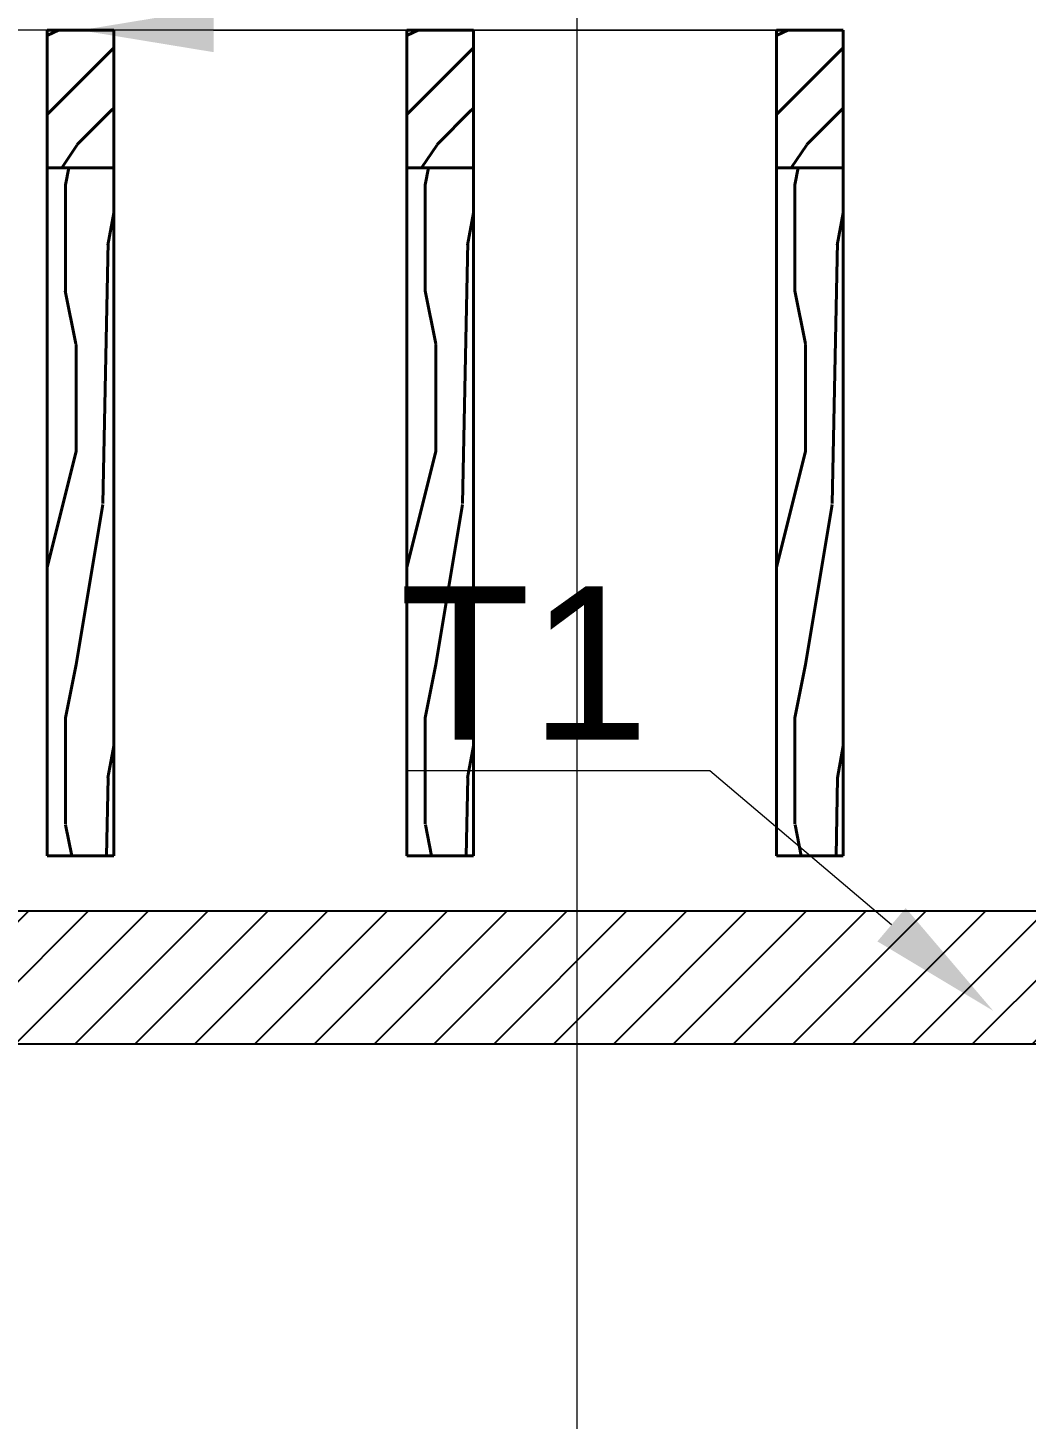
# Model space of a CAD drawing. Header units: metres. Extents: x 14 to 161, y 5 to 309.
# Drawn here: x 112.796 to 114.295, y 98.242 to 100.33 of the extents above; entities that cross this region are included whole.
import ezdxf
from ezdxf import colors
from ezdxf.entities.mleader import LeaderData, LeaderLine
from ezdxf.math import Vec2, Vec3

# ---------------------------------------------------------------- set-up
doc = ezdxf.new("R2010")
doc.units = ezdxf.units.M
doc.header["$PDMODE"] = 35
doc.linetypes.add('ACAD_ISO04W100', pattern=[30, 24, -3, 0, -3])
doc.linetypes.add('CENTRO2', pattern=[0.9, 0.6, -0.1, 0.1, -0.1])
doc.layers.add('E-Cotas', color=2, linetype='Continuous')
doc.layers.add('E-Trabe', color=4, linetype='Continuous')
doc.layers.add('E-Ejes', color=1, linetype='CENTRO2', lineweight=9)
doc.layers.add('E-Viga de Madera1', color=3, linetype='ACAD_ISO04W100', lineweight=40)
doc.styles.add('General', font='arial.ttf', dxfattribs={"height": 2.3})
doc.dimstyles.new('Generales', dxfattribs={"dimscale": 0, "dimtxt": 2.3, "dimasz": 2, "dimexe": 1.25, "dimexo": 0.625, "dimtad": 0, "dimtih": 1, "dimtoh": 1, "dimzin": 1, "dimdsep": 46, "dimtxsty": 'General', "dimcen": 2, "dimclrd": 2, "dimclre": 2, "dimclrt": 3, "dimadec": 0, "dimazin": 0, "dimtfac": 1, "dimtmove": 0, "dimatfit": 3, "dimfxl": 1, "dimlwd": 13, "dimlwe": 13, "dimarcsym": 0})

# ---------------------------------------------------------------- blocks, each defined once
blk = doc.blocks.new('*D961')
at = {"layer": 'Defpoints', "color": 0, "ltscale": 0.5, "transparency": 16777216}
for p in [(116.2702, 101.9657), (111.6701, 100.3268), (116.2702, 100.3268)]:
    blk.add_point(p, dxfattribs=at)
at = {"layer": 'E-Cotas', "color": 2, "linetype": 'Continuous', "lineweight": 13, "ltscale": 0.5, "transparency": 16777216}
for p, q in [((111.6701, 100.3893), (111.6701, 102.0907)), ((116.2702, 100.3893), (116.2702, 102.0907)), ((111.8701, 101.9657), (113.6047, 101.9657)), ((116.0702, 101.9657), (114.3356, 101.9657))]:
    blk.add_line(p, q, dxfattribs=at)
at = {"layer": 'E-Cotas', "color": 2, "ltscale": 0.5, "transparency": 16777216}
for points in [[(111.8701, 101.999), (111.8701, 101.9324), (111.6701, 101.9657)], [(116.0702, 101.999), (116.0702, 101.9324), (116.2702, 101.9657)]]:
    blk.add_solid(points, dxfattribs=at)
at = {"layer": 'E-Cotas', "color": 3, "ltscale": 0.5, "transparency": 16777216, "insert": (113.9702, 101.9657), "char_height": 0.23, "attachment_point": 5, "style": 'General'}
blk.add_mtext('4.60', dxfattribs=at)

msp = doc.modelspace()

# ---------------------------------------------------------------- hatches: boundary and pattern name
at = {"layer": 'E-Trabe', "ltscale": 0.5}
h = msp.add_hatch(dxfattribs=at)
h.set_pattern_fill('ANSI31', color=4, scale=0.02)
h.set_pattern_definition([(45, (31.14285, 64.676135), (-0.04490128, 0.04490128), [])])
h.paths.add_polyline_path([(115.57023, 99.00493), (112.57023, 99.00493), (112.57023, 98.80493), (115.57023, 98.80493)])
at = {"layer": 'E-Viga de Madera1', "ltscale": 100}
h = msp.add_hatch(dxfattribs=at)
h.set_pattern_fill('WOOD_01', color=256, scale=0.8, angle=45, pattern_type=2)
h.set_pattern_definition([(45, (84.0752, 93.6478), (-0.565685, 0.565685), [0.16, -0.64]), (53.9726, (84.386347, 93.347992), (2.828428485, 3.95979665), [0.153883, -15.234423]), (50.7105, (84.34675, 93.37628), (4.5254917, 5.65684615), [0.160798, -7.8791]), (29.5779, (84.177043, 93.545982), (7.919588515, 4.52549029), [0.240666, -23.825902]), (38.6599, (84.00168, 93.74397), (0.56568445, 0.56568676), [0.144886, -7.09942]), (30.0686, (84.34109, 93.4385), (2.8284262, 1.69705719), [0.124194, -12.295146]), (33.6901, (83.815, 93.56861), (0.5656854, 0.5656858), [0.326338, -3.752878]), (50.7105, (84.43726, 93.29708), (4.5254917, 5.65684615), [0.0804, -7.9595]), (45, (84.194, 93.529), (-0.565685, 0.565685), [0.08, -0.72]), (45, (84.013, 93.48376), (-0.565685, 0.565685), [0.24, -0.56]), (56.3099, (84.04128, 93.68175), (1.6970576, 2.82842555), [0.081584, -3.997631]), (47.7263, (84.194014, 93.415874), (10.748025494, 11.87939184), [0.16819, -16.650846]), (37.4054, (84.23927, 93.42719), (5.09116517, 3.95980147), [0.121062, -11.985134]), (45, (84.42594, 93.18394), (-0.565685, 0.565685), [0.16, -0.64]), (43.8309, (84.39766, 93.09909), (0.565685094, 0.565685963), [0.392082, -38.81608]), (45, (83.9734, 93.52335), (-0.565685, 0.565685), [0.08, -0.72]), (45, (83.9847, 93.6252), (-0.565685, 0.565685), [0.08, -0.72]), (45, (83.6792, 93.4215), (-0.565685, 0.565685), [0.12, -0.68]), (35.5377, (83.80369, 93.60255), (0.56568525, 0.5656857), [0.24331, -4.6229]), (45, (83.6227, 93.4215), (-0.565685, 0.565685), [0.16, -0.64]), (45, (84.0696, 92.8502), (-0.565685, 0.565685), [0.088, -0.712]), (45, (84.3298, 93.167), (-0.565685, 0.565685), [0.08, -0.72]), (45, (84.0243, 92.89544), (-0.565685, 0.565685), [0.168, -0.632]), (50.4403, (84.278867, 93.217884), (5.091171606, 6.222536555), [0.16876, -16.707258]), (45, (84.2393, 93.2688), (-0.565685, 0.565685), [0.152, -0.648]), (45, (83.9338, 92.98595), (-0.565685, 0.565685), [0.088, -0.712]), (43.8309, (83.911171, 93.144345), (0.565685094, 0.565685963), [0.392082, -38.81608]), (45, (83.9112, 93.2462), (-0.565685, 0.565685), [0.08, -0.72]), (45, (83.8376, 93.2066), (-0.565685, 0.565685), [0.08, -0.72]), (45, (84.0639, 93.43284), (-0.565685, 0.565685), [0.16, -0.64]), (45, (83.93946, 93.331), (-0.565685, 0.565685), [0.08, -0.72]), (45, (83.7584, 93.2858), (-0.565685, 0.565685), [0.16, -0.64]), (64.6538, (84.14876, 93.200914), (3.95980119, 8.48527845), [0.118929, -11.773925]), (56.3099, (83.8942, 93.26314), (1.6970576, 2.82842555), [0.081584, -3.997631]), (56.3099, (84.14876, 93.46113), (1.6970576, 2.82842555), [0.081584, -3.997631]), (50.7105, (83.76409, 93.506384), (4.5254917, 5.65684615), [0.0804, -7.9595]), (34.6952, (83.54913, 93.37062), (3.95979496, 2.82843011), [0.089442, -8.854828]), (33.6901, (84.13179, 92.91241), (0.5656854, 0.5656858), [0.081584, -3.997631]), (135, (84.1997, 92.9577), (-0.565685, -0.565685), [0, -0.8]), (31.6076, (83.764093, 93.15566), (11.879376816, 7.353927886), [0.172696, -17.096923]), (56.3099, (84.02996, 93.57992), (1.6970576, 2.82842555), [0.081584, -3.997631]), (55.3048, (84.38635, 93.22354), (2.26274382, 3.3941102), [0.089442, -8.854828]), (33.6901, (83.96774, 93.30274), (0.5656854, 0.5656858), [0.081584, -3.997631]), (33.6901, (83.99602, 93.38759), (0.5656854, 0.5656858), [0.081584, -3.997631]), (26.5651, (83.82066, 93.0991), (0.5656846, 0.565686), [0.101193, -2.428629]), (30.9638, (83.69055, 93.35365), (0.5656845, 0.5656859), [0.329849, -2.968635]), (28.3008, (83.76409, 93.506384), (5.09116525, 2.82843065), [0.250567, -8.101676]), (45, (83.7358, 93.5347), (-0.565685, 0.565685), [0.096, -0.704]), (30.9638, (84.1431, 93.01424), (0.5656845, 0.5656859), [0.329849, -2.968635]), (30.9638, (84.04694, 92.99727), (0.5656845, 0.5656859), [0.329849, -2.968635]), (30.9638, (83.99602, 93.04818), (0.5656845, 0.5656859), [0.329849, -2.968635]), (34.6952, (83.6849, 93.234855), (3.95979496, 2.82843011), [0.089442, -8.854828]), (30.9638, (83.87157, 93.3989), (0.5656845, 0.5656859), [0.164924, -3.13356]), (34.6952, (83.865916, 93.053836), (3.95979496, 2.82843011), [0.089442, -8.854828]), (42.6141, (84.19967, 93.308394), (0.5656847, 0.565686088), [0.192166, -19.024492]), (34.6952, (84.03562, 93.34799), (3.95979496, 2.82843011), [0.089442, -8.854828]), (57.5288, (84.10916, 93.3989), (1.69705694, 2.828427), [0.073756, -7.30188]), (34.5626, (83.8942, 93.025551), (7.353902054, 5.091176936), [0.309115, -30.602364]), (36.8699, (84.14876, 93.20091), (0.56568526, 0.565685), [0.113137, -5.543717]), (49.7636, (83.939455, 93.10475), (5.65685906, 6.78822023), [0.192666, -9.44061]), (45, (84.0639, 93.2518), (-0.565685, 0.565685), [0.248, -0.552]), (29.7449, (83.61136, 93.308394), (2.82842601, 1.69705706), [0.091214, -9.030189]), (35.5377, (84.19967, 92.95767), (0.56568525, 0.5656857), [0.24331, -4.6229]), (25.0169, (83.96208, 92.95767), (2.26274125, 1.13137116), [0.093638, -9.270122]), (45, (84.0865, 93.7496), (-0.565685, 0.565685), [0.04, -0.76]), (45, (84.3354, 93.5007), (-0.565685, 0.565685), [0.08, -0.72]), (56.3099, (84.53908, 93.29708), (1.6970576, 2.82842555), [0.081584, -3.997631]), (45, (84.4882, 93.3593), (-0.565685, 0.565685), [0.144, -0.656]), (28.3008, (84.1827, 93.65346), (5.09116525, 2.82843065), [0.083522, -8.26872]), (33.0207, (84.30715, 93.540325), (13.011385511, 8.484660197), [0.147206, -26.840515]), (135, (84.5391, 93.2971), (-0.565685, -0.565685), [0, -0.8]), (45, (84.5843, 93.365), (-0.565685, 0.565685), [0.072, -0.728]), (45, (84.47686, 93.47244), (-0.565685, 0.565685), [0.072, -0.728]), (45, (84.4486, 93.5007), (-0.565685, 0.565685), [0.072, -0.728]), (21.0376, (84.25624, 93.69306), (5.65684671, 2.26274927), [0.078791, -7.80029]), (33.5163, (84.188357, 93.760942), (3.394200488, 2.262653743), [0.0734704, -52.17242]), (26.5651, (84.392, 93.5573), (0.5656846, 0.565686), [0.075894, -2.453926]), (32.4712, (84.11482, 93.83448), (3.3941125, 2.2627421), [0.073756, -7.30188])])
h.paths.add_polyline_path([(112.82523, 100.32677), (112.92523, 100.32677), (112.92523, 100.12026), (112.82523, 100.12026)])
h = msp.add_hatch(dxfattribs=at)
h.set_pattern_fill('WOOD_01', color=256, scale=0.8, angle=45, pattern_type=2)
h.set_pattern_definition([(45, (84.6152, 93.6478), (-0.565685, 0.565685), [0.16, -0.64]), (53.9726, (84.926347, 93.347992), (2.828428485, 3.95979665), [0.153883, -15.234423]), (50.7105, (84.88675, 93.37628), (4.5254917, 5.65684615), [0.160798, -7.8791]), (29.5779, (84.717043, 93.545982), (7.919588515, 4.52549029), [0.240666, -23.825902]), (38.6599, (84.54168, 93.74397), (0.56568445, 0.56568676), [0.144886, -7.09942]), (30.0686, (84.88109, 93.4385), (2.8284262, 1.69705719), [0.124194, -12.295146]), (33.6901, (84.355, 93.56861), (0.5656854, 0.5656858), [0.326338, -3.752878]), (50.7105, (84.97726, 93.29708), (4.5254917, 5.65684615), [0.0804, -7.9595]), (45, (84.734, 93.529), (-0.565685, 0.565685), [0.08, -0.72]), (45, (84.553, 93.48376), (-0.565685, 0.565685), [0.24, -0.56]), (56.3099, (84.58128, 93.68175), (1.6970576, 2.82842555), [0.081584, -3.997631]), (47.7263, (84.734014, 93.415874), (10.748025494, 11.87939184), [0.16819, -16.650846]), (37.4054, (84.77927, 93.42719), (5.09116517, 3.95980147), [0.121062, -11.985134]), (45, (84.96594, 93.18394), (-0.565685, 0.565685), [0.16, -0.64]), (43.8309, (84.93766, 93.09909), (0.565685094, 0.565685963), [0.392082, -38.81608]), (45, (84.5134, 93.52335), (-0.565685, 0.565685), [0.08, -0.72]), (45, (84.5247, 93.6252), (-0.565685, 0.565685), [0.08, -0.72]), (45, (84.2192, 93.4215), (-0.565685, 0.565685), [0.12, -0.68]), (35.5377, (84.34369, 93.60255), (0.56568525, 0.5656857), [0.24331, -4.6229]), (45, (84.1627, 93.4215), (-0.565685, 0.565685), [0.16, -0.64]), (45, (84.6096, 92.8502), (-0.565685, 0.565685), [0.088, -0.712]), (45, (84.8698, 93.167), (-0.565685, 0.565685), [0.08, -0.72]), (45, (84.5643, 92.89544), (-0.565685, 0.565685), [0.168, -0.632]), (50.4403, (84.818867, 93.217884), (5.091171606, 6.222536555), [0.16876, -16.707258]), (45, (84.7793, 93.2688), (-0.565685, 0.565685), [0.152, -0.648]), (45, (84.4738, 92.98595), (-0.565685, 0.565685), [0.088, -0.712]), (43.8309, (84.451171, 93.144345), (0.565685094, 0.565685963), [0.392082, -38.81608]), (45, (84.4512, 93.2462), (-0.565685, 0.565685), [0.08, -0.72]), (45, (84.3776, 93.2066), (-0.565685, 0.565685), [0.08, -0.72]), (45, (84.6039, 93.43284), (-0.565685, 0.565685), [0.16, -0.64]), (45, (84.47946, 93.331), (-0.565685, 0.565685), [0.08, -0.72]), (45, (84.2984, 93.2858), (-0.565685, 0.565685), [0.16, -0.64]), (64.6538, (84.68876, 93.200914), (3.95980119, 8.48527845), [0.118929, -11.773925]), (56.3099, (84.4342, 93.26314), (1.6970576, 2.82842555), [0.081584, -3.997631]), (56.3099, (84.68876, 93.46113), (1.6970576, 2.82842555), [0.081584, -3.997631]), (50.7105, (84.30409, 93.506384), (4.5254917, 5.65684615), [0.0804, -7.9595]), (34.6952, (84.08913, 93.37062), (3.95979496, 2.82843011), [0.089442, -8.854828]), (33.6901, (84.67179, 92.91241), (0.5656854, 0.5656858), [0.081584, -3.997631]), (135, (84.7397, 92.9577), (-0.565685, -0.565685), [0, -0.8]), (31.6076, (84.304093, 93.15566), (11.879376816, 7.353927886), [0.172696, -17.096923]), (56.3099, (84.56996, 93.57992), (1.6970576, 2.82842555), [0.081584, -3.997631]), (55.3048, (84.92635, 93.22354), (2.26274382, 3.3941102), [0.089442, -8.854828]), (33.6901, (84.50774, 93.30274), (0.5656854, 0.5656858), [0.081584, -3.997631]), (33.6901, (84.53602, 93.38759), (0.5656854, 0.5656858), [0.081584, -3.997631]), (26.5651, (84.36066, 93.0991), (0.5656846, 0.565686), [0.101193, -2.428629]), (30.9638, (84.23055, 93.35365), (0.5656845, 0.5656859), [0.329849, -2.968635]), (28.3008, (84.30409, 93.506384), (5.09116525, 2.82843065), [0.250567, -8.101676]), (45, (84.2758, 93.5347), (-0.565685, 0.565685), [0.096, -0.704]), (30.9638, (84.6831, 93.01424), (0.5656845, 0.5656859), [0.329849, -2.968635]), (30.9638, (84.58694, 92.99727), (0.5656845, 0.5656859), [0.329849, -2.968635]), (30.9638, (84.53602, 93.04818), (0.5656845, 0.5656859), [0.329849, -2.968635]), (34.6952, (84.2249, 93.234855), (3.95979496, 2.82843011), [0.089442, -8.854828]), (30.9638, (84.41157, 93.3989), (0.5656845, 0.5656859), [0.164924, -3.13356]), (34.6952, (84.405916, 93.053836), (3.95979496, 2.82843011), [0.089442, -8.854828]), (42.6141, (84.73967, 93.308394), (0.5656847, 0.565686088), [0.192166, -19.024492]), (34.6952, (84.57562, 93.34799), (3.95979496, 2.82843011), [0.089442, -8.854828]), (57.5288, (84.64916, 93.3989), (1.69705694, 2.828427), [0.073756, -7.30188]), (34.5626, (84.4342, 93.025551), (7.353902054, 5.091176936), [0.309115, -30.602364]), (36.8699, (84.68876, 93.20091), (0.56568526, 0.565685), [0.113137, -5.543717]), (49.7636, (84.479455, 93.10475), (5.65685906, 6.78822023), [0.192666, -9.44061]), (45, (84.6039, 93.2518), (-0.565685, 0.565685), [0.248, -0.552]), (29.7449, (84.15136, 93.308394), (2.82842601, 1.69705706), [0.091214, -9.030189]), (35.5377, (84.73967, 92.95767), (0.56568525, 0.5656857), [0.24331, -4.6229]), (25.0169, (84.50208, 92.95767), (2.26274125, 1.13137116), [0.093638, -9.270122]), (45, (84.6265, 93.7496), (-0.565685, 0.565685), [0.04, -0.76]), (45, (84.8754, 93.5007), (-0.565685, 0.565685), [0.08, -0.72]), (56.3099, (85.07908, 93.29708), (1.6970576, 2.82842555), [0.081584, -3.997631]), (45, (85.0282, 93.3593), (-0.565685, 0.565685), [0.144, -0.656]), (28.3008, (84.7227, 93.65346), (5.09116525, 2.82843065), [0.083522, -8.26872]), (33.0207, (84.84715, 93.540325), (13.011385511, 8.484660197), [0.147206, -26.840515]), (135, (85.0791, 93.2971), (-0.565685, -0.565685), [0, -0.8]), (45, (85.1243, 93.365), (-0.565685, 0.565685), [0.072, -0.728]), (45, (85.01686, 93.47244), (-0.565685, 0.565685), [0.072, -0.728]), (45, (84.9886, 93.5007), (-0.565685, 0.565685), [0.072, -0.728]), (21.0376, (84.79624, 93.69306), (5.65684671, 2.26274927), [0.078791, -7.80029]), (33.5163, (84.728357, 93.760942), (3.394200488, 2.262653743), [0.0734704, -52.17242]), (26.5651, (84.932, 93.5573), (0.5656846, 0.565686), [0.075894, -2.453926]), (32.4712, (84.65482, 93.83448), (3.3941125, 2.2627421), [0.073756, -7.30188])])
h.paths.add_polyline_path([(113.36523, 100.32677), (113.46523, 100.32677), (113.46523, 100.12026), (113.36523, 100.12026)])
h = msp.add_hatch(dxfattribs=at)
h.set_pattern_fill('WOOD_01', color=256, scale=0.8, angle=45, pattern_type=2)
h.set_pattern_definition([(45, (85.1702, 93.6478), (-0.565685, 0.565685), [0.16, -0.64]), (53.9726, (85.481347, 93.347992), (2.828428485, 3.95979665), [0.153883, -15.234423]), (50.7105, (85.44175, 93.37628), (4.5254917, 5.65684615), [0.160798, -7.8791]), (29.5779, (85.272043, 93.545982), (7.919588515, 4.52549029), [0.240666, -23.825902]), (38.6599, (85.09668, 93.74397), (0.56568445, 0.56568676), [0.144886, -7.09942]), (30.0686, (85.43609, 93.4385), (2.8284262, 1.69705719), [0.124194, -12.295146]), (33.6901, (84.91, 93.56861), (0.5656854, 0.5656858), [0.326338, -3.752878]), (50.7105, (85.53226, 93.29708), (4.5254917, 5.65684615), [0.0804, -7.9595]), (45, (85.289, 93.529), (-0.565685, 0.565685), [0.08, -0.72]), (45, (85.108, 93.48376), (-0.565685, 0.565685), [0.24, -0.56]), (56.3099, (85.13628, 93.68175), (1.6970576, 2.82842555), [0.081584, -3.997631]), (47.7263, (85.289014, 93.415874), (10.748025494, 11.87939184), [0.16819, -16.650846]), (37.4054, (85.33427, 93.42719), (5.09116517, 3.95980147), [0.121062, -11.985134]), (45, (85.52094, 93.18394), (-0.565685, 0.565685), [0.16, -0.64]), (43.8309, (85.49266, 93.09909), (0.565685094, 0.565685963), [0.392082, -38.81608]), (45, (85.0684, 93.52335), (-0.565685, 0.565685), [0.08, -0.72]), (45, (85.0797, 93.6252), (-0.565685, 0.565685), [0.08, -0.72]), (45, (84.7742, 93.4215), (-0.565685, 0.565685), [0.12, -0.68]), (35.5377, (84.89869, 93.60255), (0.56568525, 0.5656857), [0.24331, -4.6229]), (45, (84.7177, 93.4215), (-0.565685, 0.565685), [0.16, -0.64]), (45, (85.1646, 92.8502), (-0.565685, 0.565685), [0.088, -0.712]), (45, (85.4248, 93.167), (-0.565685, 0.565685), [0.08, -0.72]), (45, (85.1193, 92.89544), (-0.565685, 0.565685), [0.168, -0.632]), (50.4403, (85.373867, 93.217884), (5.091171606, 6.222536555), [0.16876, -16.707258]), (45, (85.3343, 93.2688), (-0.565685, 0.565685), [0.152, -0.648]), (45, (85.0288, 92.98595), (-0.565685, 0.565685), [0.088, -0.712]), (43.8309, (85.006171, 93.144345), (0.565685094, 0.565685963), [0.392082, -38.81608]), (45, (85.0062, 93.2462), (-0.565685, 0.565685), [0.08, -0.72]), (45, (84.9326, 93.2066), (-0.565685, 0.565685), [0.08, -0.72]), (45, (85.1589, 93.43284), (-0.565685, 0.565685), [0.16, -0.64]), (45, (85.03446, 93.331), (-0.565685, 0.565685), [0.08, -0.72]), (45, (84.8534, 93.2858), (-0.565685, 0.565685), [0.16, -0.64]), (64.6538, (85.24376, 93.200914), (3.95980119, 8.48527845), [0.118929, -11.773925]), (56.3099, (84.9892, 93.26314), (1.6970576, 2.82842555), [0.081584, -3.997631]), (56.3099, (85.24376, 93.46113), (1.6970576, 2.82842555), [0.081584, -3.997631]), (50.7105, (84.85909, 93.506384), (4.5254917, 5.65684615), [0.0804, -7.9595]), (34.6952, (84.64413, 93.37062), (3.95979496, 2.82843011), [0.089442, -8.854828]), (33.6901, (85.22679, 92.91241), (0.5656854, 0.5656858), [0.081584, -3.997631]), (135, (85.2947, 92.9577), (-0.565685, -0.565685), [0, -0.8]), (31.6076, (84.859093, 93.15566), (11.879376816, 7.353927886), [0.172696, -17.096923]), (56.3099, (85.12496, 93.57992), (1.6970576, 2.82842555), [0.081584, -3.997631]), (55.3048, (85.48135, 93.22354), (2.26274382, 3.3941102), [0.089442, -8.854828]), (33.6901, (85.06274, 93.30274), (0.5656854, 0.5656858), [0.081584, -3.997631]), (33.6901, (85.09102, 93.38759), (0.5656854, 0.5656858), [0.081584, -3.997631]), (26.5651, (84.91566, 93.0991), (0.5656846, 0.565686), [0.101193, -2.428629]), (30.9638, (84.78555, 93.35365), (0.5656845, 0.5656859), [0.329849, -2.968635]), (28.3008, (84.85909, 93.506384), (5.09116525, 2.82843065), [0.250567, -8.101676]), (45, (84.8308, 93.5347), (-0.565685, 0.565685), [0.096, -0.704]), (30.9638, (85.2381, 93.01424), (0.5656845, 0.5656859), [0.329849, -2.968635]), (30.9638, (85.14194, 92.99727), (0.5656845, 0.5656859), [0.329849, -2.968635]), (30.9638, (85.09102, 93.04818), (0.5656845, 0.5656859), [0.329849, -2.968635]), (34.6952, (84.7799, 93.234855), (3.95979496, 2.82843011), [0.089442, -8.854828]), (30.9638, (84.96657, 93.3989), (0.5656845, 0.5656859), [0.164924, -3.13356]), (34.6952, (84.960916, 93.053836), (3.95979496, 2.82843011), [0.089442, -8.854828]), (42.6141, (85.29467, 93.308394), (0.5656847, 0.565686088), [0.192166, -19.024492]), (34.6952, (85.13062, 93.34799), (3.95979496, 2.82843011), [0.089442, -8.854828]), (57.5288, (85.20416, 93.3989), (1.69705694, 2.828427), [0.073756, -7.30188]), (34.5626, (84.9892, 93.025551), (7.353902054, 5.091176936), [0.309115, -30.602364]), (36.8699, (85.24376, 93.20091), (0.56568526, 0.565685), [0.113137, -5.543717]), (49.7636, (85.034455, 93.10475), (5.65685906, 6.78822023), [0.192666, -9.44061]), (45, (85.1589, 93.2518), (-0.565685, 0.565685), [0.248, -0.552]), (29.7449, (84.70636, 93.308394), (2.82842601, 1.69705706), [0.091214, -9.030189]), (35.5377, (85.29467, 92.95767), (0.56568525, 0.5656857), [0.24331, -4.6229]), (25.0169, (85.05708, 92.95767), (2.26274125, 1.13137116), [0.093638, -9.270122]), (45, (85.1815, 93.7496), (-0.565685, 0.565685), [0.04, -0.76]), (45, (85.4304, 93.5007), (-0.565685, 0.565685), [0.08, -0.72]), (56.3099, (85.63408, 93.29708), (1.6970576, 2.82842555), [0.081584, -3.997631]), (45, (85.5832, 93.3593), (-0.565685, 0.565685), [0.144, -0.656]), (28.3008, (85.2777, 93.65346), (5.09116525, 2.82843065), [0.083522, -8.26872]), (33.0207, (85.40215, 93.540325), (13.011385511, 8.484660197), [0.147206, -26.840515]), (135, (85.6341, 93.2971), (-0.565685, -0.565685), [0, -0.8]), (45, (85.6793, 93.365), (-0.565685, 0.565685), [0.072, -0.728]), (45, (85.57186, 93.47244), (-0.565685, 0.565685), [0.072, -0.728]), (45, (85.5436, 93.5007), (-0.565685, 0.565685), [0.072, -0.728]), (21.0376, (85.35124, 93.69306), (5.65684671, 2.26274927), [0.078791, -7.80029]), (33.5163, (85.283357, 93.760942), (3.394200488, 2.262653743), [0.0734704, -52.17242]), (26.5651, (85.487, 93.5573), (0.5656846, 0.565686), [0.075894, -2.453926]), (32.4712, (85.20982, 93.83448), (3.3941125, 2.2627421), [0.073756, -7.30188])])
h.paths.add_polyline_path([(113.92023, 100.32677), (114.02023, 100.32677), (114.02023, 100.12026), (113.92023, 100.12026)])
h = msp.add_hatch(dxfattribs=at)
h.set_pattern_fill('WOOD_01', color=256, scale=0.8, angle=90, pattern_type=2)
h.set_pattern_definition([(90, (83.4908, 93.3729), (-0.8, 5e-17), [0.16, -0.64]), (98.9726, (83.922818, 93.380934), (-0.7999981, 4.800000024), [0.153883, -15.234423]), (95.7105, (83.87482, 93.372934), (-0.7999884, 7.20000014), [0.160798, -7.8791]), (74.5779, (83.634818, 93.372934), (2.39998987, 8.799999616), [0.240666, -23.825902]), (83.6599, (83.37082, 93.38893), (-1.63e-06, 0.80000025), [0.144886, -7.09942]), (75.0686, (83.82682, 93.412934), (0.799998696, 3.19999999), [0.124194, -12.295146]), (78.6901, (83.36282, 93.13293), (-3e-07, 0.8000002), [0.326338, -3.752878]), (95.7105, (83.99482, 93.380934), (-0.7999884, 7.20000014), [0.0804, -7.9595]), (90, (83.6588, 93.3729), (-0.8, 5e-17), [0.08, -0.72]), (90, (83.5628, 93.2129), (-0.8, 5e-17), [0.24, -0.56]), (101.3099, (83.44282, 93.37293), (-0.79999795, 3.1999998), [0.081584, -3.997631]), (92.7263, (83.738818, 93.292934), (-0.799996814, 16.000000236), [0.16819, -16.650846]), (82.4054, (83.76282, 93.332934), (0.79999495, 6.39999989), [0.121062, -11.985134]), (90, (84.0668, 93.2929), (-0.8, 5e-17), [0.16, -0.64]), (88.8309, (84.106818, 93.212934), (-6.14e-07, 0.800000147), [0.392082, -38.81608]), (90, (83.5068, 93.2129), (-0.8, 5e-17), [0.08, -0.72]), (90, (83.4428, 93.2929), (-0.8, 5e-17), [0.08, -0.72]), (90, (83.3708, 92.9329), (-0.8, 5e-17), [0.12, -0.68]), (80.5377, (83.33082, 93.14893), (-3e-07, 0.80000006), [0.24331, -4.6229]), (90, (83.3308, 92.8929), (-0.8, 5e-17), [0.16, -0.64]), (90, (84.0508, 92.8049), (-0.8, 5e-17), [0.088, -0.712]), (90, (84.0108, 93.2129), (-0.8, 5e-17), [0.08, -0.72]), (90, (83.9868, 92.8049), (-0.8, 5e-17), [0.168, -0.632]), (95.4403, (83.938818, 93.212934), (-0.799995827, 7.99999976), [0.16876, -16.707258]), (90, (83.8748, 93.2209), (-0.8, 5e-17), [0.152, -0.648]), (90, (83.8588, 92.8049), (-0.8, 5e-17), [0.088, -0.712]), (88.8309, (83.730818, 92.900934), (-6.14e-07, 0.800000147), [0.392082, -38.81608]), (90, (83.6588, 92.9729), (-0.8, 5e-17), [0.08, -0.72]), (90, (83.6348, 92.8929), (-0.8, 5e-17), [0.08, -0.72]), (90, (83.6348, 93.2129), (-0.8, 5e-17), [0.16, -0.64]), (90, (83.6188, 93.0529), (-0.8, 5e-17), [0.08, -0.72]), (90, (83.5228, 92.8929), (-0.8, 5e-17), [0.16, -0.64]), (109.6538, (83.85882, 93.108934), (-3.19999566, 8.8000002), [0.118929, -11.773925]), (101.3099, (83.63482, 92.97293), (-0.79999795, 3.1999998), [0.081584, -3.997631]), (101.3099, (83.67482, 93.29293), (-0.79999795, 3.1999998), [0.081584, -3.997631]), (95.7105, (83.37082, 93.052934), (-0.7999884, 7.20000014), [0.0804, -7.9595]), (79.6952, (83.31482, 92.804934), (0.79999576, 4.79999998), [0.089442, -8.854828]), (78.6901, (84.05082, 92.89293), (-3e-07, 0.8000002), [0.081584, -3.997631]), (180, (84.0668, 92.9729), (-1e-16, -0.8), [0, -0.8]), (76.6076, (83.618818, 92.804934), (3.199975626, 13.60000018), [0.172696, -17.096923]), (101.3099, (83.50682, 93.29293), (-0.79999795, 3.1999998), [0.081584, -3.997631]), (100.3048, (84.01082, 93.292934), (-0.79999684, 3.99999983), [0.089442, -8.854828]), (78.6901, (83.65882, 93.05293), (-3e-07, 0.8000002), [0.081584, -3.997631]), (78.6901, (83.61882, 93.13293), (-3e-07, 0.8000002), [0.081584, -3.997631]), (71.5651, (83.69882, 92.80493), (-9e-07, 0.7999998), [0.101193, -2.428629]), (75.9638, (83.42682, 92.89293), (-1e-06, 0.7999997), [0.329849, -2.968635]), (73.3008, (83.37082, 93.052934), (1.59999499, 5.59999997), [0.250567, -8.101676]), (90, (83.3308, 93.0529), (-0.8, 5e-17), [0.096, -0.704]), (75.9638, (83.98682, 92.97293), (-1e-06, 0.7999997), [0.329849, -2.968635]), (75.9638, (83.93082, 92.89293), (-1e-06, 0.7999997), [0.329849, -2.968635]), (75.9638, (83.85882, 92.89293), (-1e-06, 0.7999997), [0.329849, -2.968635]), (79.6952, (83.50682, 92.804934), (0.79999576, 4.79999998), [0.089442, -8.854828]), (75.9638, (83.52282, 93.05293), (-1e-06, 0.7999997), [0.164924, -3.13356]), (79.6952, (83.76282, 92.804934), (0.79999576, 4.79999998), [0.089442, -8.854828]), (87.6141, (83.818818, 93.220934), (-9.8e-07, 0.799999957), [0.192166, -19.024492]), (79.6952, (83.67482, 93.132934), (0.79999576, 4.79999998), [0.089442, -8.854828]), (102.5288, (83.69082, 93.22093), (-0.79999944, 3.20000038), [0.073756, -7.30188]), (79.5626, (83.802818, 92.804934), (1.599988275, 8.799999746), [0.309115, -30.602364]), (81.8699, (83.85882, 93.10893), (2e-07, 0.79999957), [0.113137, -5.543717]), (94.7636, (83.77882, 92.892934), (-0.79999316, 8.79999996), [0.192666, -9.44061]), (90, (83.7628, 93.0849), (-0.8, 5e-17), [0.248, -0.552]), (74.7449, (83.40282, 92.804934), (0.79999866, 3.19999977), [0.091214, -9.030189]), (80.5377, (84.06682, 92.97293), (-3e-07, 0.80000006), [0.24331, -4.6229]), (70.0169, (83.89882, 92.804934), (0.79999946, 2.3999999), [0.093638, -9.270122]), (90, (83.4268, 93.4529), (-0.8, 5e-17), [0.04, -0.76]), (90, (83.7788, 93.4529), (-0.8, 5e-17), [0.08, -0.72]), (101.3099, (84.06682, 93.45293), (-0.79999795, 3.1999998), [0.081584, -3.997631]), (90, (83.9868, 93.4609), (-0.8, 5e-17), [0.144, -0.656]), (73.3008, (83.56282, 93.452934), (1.59999499, 5.59999997), [0.083522, -8.26872]), (78.0207, (83.730818, 93.460934), (3.200878166, 15.199999689), [0.147206, -26.840515]), (180, (84.0668, 93.4529), (-1e-16, -0.8), [0, -0.8]), (90, (84.0508, 93.5329), (-0.8, 5e-17), [0.072, -0.728]), (90, (83.8988, 93.5329), (-0.8, 5e-17), [0.072, -0.728]), (90, (83.8588, 93.5329), (-0.8, 5e-17), [0.072, -0.728]), (66.0376, (83.58682, 93.532934), (2.39998932, 5.60000002), [0.078791, -7.80029]), (78.5163, (83.490818, 93.532934), (0.8001243765, 3.999999987), [0.0734704, -52.17242]), (71.5651, (83.77882, 93.53293), (-9e-07, 0.7999998), [0.075894, -2.453926]), (77.4712, (83.38682, 93.53293), (0.79999968, 4.00000026), [0.073756, -7.30188])])
h.paths.add_polyline_path([(112.82523, 100.12026), (112.92523, 100.12026), (112.92523, 99.08752), (112.82523, 99.08752)])
h = msp.add_hatch(dxfattribs=at)
h.set_pattern_fill('WOOD_01', color=256, scale=0.8, angle=90, pattern_type=2)
h.set_pattern_definition([(90, (84.0308, 93.3729), (-0.8, 5e-17), [0.16, -0.64]), (98.9726, (84.462818, 93.380934), (-0.7999981, 4.800000024), [0.153883, -15.234423]), (95.7105, (84.41482, 93.372934), (-0.7999884, 7.20000014), [0.160798, -7.8791]), (74.5779, (84.174818, 93.372934), (2.39998987, 8.799999616), [0.240666, -23.825902]), (83.6599, (83.91082, 93.38893), (-1.63e-06, 0.80000025), [0.144886, -7.09942]), (75.0686, (84.36682, 93.412934), (0.799998696, 3.19999999), [0.124194, -12.295146]), (78.6901, (83.90282, 93.13293), (-3e-07, 0.8000002), [0.326338, -3.752878]), (95.7105, (84.53482, 93.380934), (-0.7999884, 7.20000014), [0.0804, -7.9595]), (90, (84.1988, 93.3729), (-0.8, 5e-17), [0.08, -0.72]), (90, (84.1028, 93.2129), (-0.8, 5e-17), [0.24, -0.56]), (101.3099, (83.98282, 93.37293), (-0.79999795, 3.1999998), [0.081584, -3.997631]), (92.7263, (84.278818, 93.292934), (-0.799996814, 16.000000236), [0.16819, -16.650846]), (82.4054, (84.30282, 93.332934), (0.79999495, 6.39999989), [0.121062, -11.985134]), (90, (84.6068, 93.2929), (-0.8, 5e-17), [0.16, -0.64]), (88.8309, (84.646818, 93.212934), (-6.14e-07, 0.800000147), [0.392082, -38.81608]), (90, (84.0468, 93.2129), (-0.8, 5e-17), [0.08, -0.72]), (90, (83.9828, 93.2929), (-0.8, 5e-17), [0.08, -0.72]), (90, (83.9108, 92.9329), (-0.8, 5e-17), [0.12, -0.68]), (80.5377, (83.87082, 93.14893), (-3e-07, 0.80000006), [0.24331, -4.6229]), (90, (83.8708, 92.8929), (-0.8, 5e-17), [0.16, -0.64]), (90, (84.5908, 92.8049), (-0.8, 5e-17), [0.088, -0.712]), (90, (84.5508, 93.2129), (-0.8, 5e-17), [0.08, -0.72]), (90, (84.5268, 92.8049), (-0.8, 5e-17), [0.168, -0.632]), (95.4403, (84.478818, 93.212934), (-0.799995827, 7.99999976), [0.16876, -16.707258]), (90, (84.4148, 93.2209), (-0.8, 5e-17), [0.152, -0.648]), (90, (84.3988, 92.8049), (-0.8, 5e-17), [0.088, -0.712]), (88.8309, (84.270818, 92.900934), (-6.14e-07, 0.800000147), [0.392082, -38.81608]), (90, (84.1988, 92.9729), (-0.8, 5e-17), [0.08, -0.72]), (90, (84.1748, 92.8929), (-0.8, 5e-17), [0.08, -0.72]), (90, (84.1748, 93.2129), (-0.8, 5e-17), [0.16, -0.64]), (90, (84.1588, 93.0529), (-0.8, 5e-17), [0.08, -0.72]), (90, (84.0628, 92.8929), (-0.8, 5e-17), [0.16, -0.64]), (109.6538, (84.39882, 93.108934), (-3.19999566, 8.8000002), [0.118929, -11.773925]), (101.3099, (84.17482, 92.97293), (-0.79999795, 3.1999998), [0.081584, -3.997631]), (101.3099, (84.21482, 93.29293), (-0.79999795, 3.1999998), [0.081584, -3.997631]), (95.7105, (83.91082, 93.052934), (-0.7999884, 7.20000014), [0.0804, -7.9595]), (79.6952, (83.85482, 92.804934), (0.79999576, 4.79999998), [0.089442, -8.854828]), (78.6901, (84.59082, 92.89293), (-3e-07, 0.8000002), [0.081584, -3.997631]), (180, (84.6068, 92.9729), (-1e-16, -0.8), [0, -0.8]), (76.6076, (84.158818, 92.804934), (3.199975626, 13.60000018), [0.172696, -17.096923]), (101.3099, (84.04682, 93.29293), (-0.79999795, 3.1999998), [0.081584, -3.997631]), (100.3048, (84.55082, 93.292934), (-0.79999684, 3.99999983), [0.089442, -8.854828]), (78.6901, (84.19882, 93.05293), (-3e-07, 0.8000002), [0.081584, -3.997631]), (78.6901, (84.15882, 93.13293), (-3e-07, 0.8000002), [0.081584, -3.997631]), (71.5651, (84.23882, 92.80493), (-9e-07, 0.7999998), [0.101193, -2.428629]), (75.9638, (83.96682, 92.89293), (-1e-06, 0.7999997), [0.329849, -2.968635]), (73.3008, (83.91082, 93.052934), (1.59999499, 5.59999997), [0.250567, -8.101676]), (90, (83.8708, 93.0529), (-0.8, 5e-17), [0.096, -0.704]), (75.9638, (84.52682, 92.97293), (-1e-06, 0.7999997), [0.329849, -2.968635]), (75.9638, (84.47082, 92.89293), (-1e-06, 0.7999997), [0.329849, -2.968635]), (75.9638, (84.39882, 92.89293), (-1e-06, 0.7999997), [0.329849, -2.968635]), (79.6952, (84.04682, 92.804934), (0.79999576, 4.79999998), [0.089442, -8.854828]), (75.9638, (84.06282, 93.05293), (-1e-06, 0.7999997), [0.164924, -3.13356]), (79.6952, (84.30282, 92.804934), (0.79999576, 4.79999998), [0.089442, -8.854828]), (87.6141, (84.358818, 93.220934), (-9.8e-07, 0.799999957), [0.192166, -19.024492]), (79.6952, (84.21482, 93.132934), (0.79999576, 4.79999998), [0.089442, -8.854828]), (102.5288, (84.23082, 93.22093), (-0.79999944, 3.20000038), [0.073756, -7.30188]), (79.5626, (84.342818, 92.804934), (1.599988275, 8.799999746), [0.309115, -30.602364]), (81.8699, (84.39882, 93.10893), (2e-07, 0.79999957), [0.113137, -5.543717]), (94.7636, (84.31882, 92.892934), (-0.79999316, 8.79999996), [0.192666, -9.44061]), (90, (84.3028, 93.0849), (-0.8, 5e-17), [0.248, -0.552]), (74.7449, (83.94282, 92.804934), (0.79999866, 3.19999977), [0.091214, -9.030189]), (80.5377, (84.60682, 92.97293), (-3e-07, 0.80000006), [0.24331, -4.6229]), (70.0169, (84.43882, 92.804934), (0.79999946, 2.3999999), [0.093638, -9.270122]), (90, (83.9668, 93.4529), (-0.8, 5e-17), [0.04, -0.76]), (90, (84.3188, 93.4529), (-0.8, 5e-17), [0.08, -0.72]), (101.3099, (84.60682, 93.45293), (-0.79999795, 3.1999998), [0.081584, -3.997631]), (90, (84.5268, 93.4609), (-0.8, 5e-17), [0.144, -0.656]), (73.3008, (84.10282, 93.452934), (1.59999499, 5.59999997), [0.083522, -8.26872]), (78.0207, (84.270818, 93.460934), (3.200878166, 15.199999689), [0.147206, -26.840515]), (180, (84.6068, 93.4529), (-1e-16, -0.8), [0, -0.8]), (90, (84.5908, 93.5329), (-0.8, 5e-17), [0.072, -0.728]), (90, (84.4388, 93.5329), (-0.8, 5e-17), [0.072, -0.728]), (90, (84.3988, 93.5329), (-0.8, 5e-17), [0.072, -0.728]), (66.0376, (84.12682, 93.532934), (2.39998932, 5.60000002), [0.078791, -7.80029]), (78.5163, (84.030818, 93.532934), (0.8001243765, 3.999999987), [0.0734704, -52.17242]), (71.5651, (84.31882, 93.53293), (-9e-07, 0.7999998), [0.075894, -2.453926]), (77.4712, (83.92682, 93.53293), (0.79999968, 4.00000026), [0.073756, -7.30188])])
h.paths.add_polyline_path([(113.36523, 100.12026), (113.46523, 100.12026), (113.46523, 99.08752), (113.36523, 99.08752)])
h = msp.add_hatch(dxfattribs=at)
h.set_pattern_fill('WOOD_01', color=256, scale=0.8, angle=90, pattern_type=2)
h.set_pattern_definition([(90, (84.5858, 93.3729), (-0.8, 5e-17), [0.16, -0.64]), (98.9726, (85.017818, 93.380934), (-0.7999981, 4.800000024), [0.153883, -15.234423]), (95.7105, (84.96982, 93.372934), (-0.7999884, 7.20000014), [0.160798, -7.8791]), (74.5779, (84.729818, 93.372934), (2.39998987, 8.799999616), [0.240666, -23.825902]), (83.6599, (84.46582, 93.38893), (-1.63e-06, 0.80000025), [0.144886, -7.09942]), (75.0686, (84.92182, 93.412934), (0.799998696, 3.19999999), [0.124194, -12.295146]), (78.6901, (84.45782, 93.13293), (-3e-07, 0.8000002), [0.326338, -3.752878]), (95.7105, (85.08982, 93.380934), (-0.7999884, 7.20000014), [0.0804, -7.9595]), (90, (84.7538, 93.3729), (-0.8, 5e-17), [0.08, -0.72]), (90, (84.6578, 93.2129), (-0.8, 5e-17), [0.24, -0.56]), (101.3099, (84.53782, 93.37293), (-0.79999795, 3.1999998), [0.081584, -3.997631]), (92.7263, (84.833818, 93.292934), (-0.799996814, 16.000000236), [0.16819, -16.650846]), (82.4054, (84.85782, 93.332934), (0.79999495, 6.39999989), [0.121062, -11.985134]), (90, (85.1618, 93.2929), (-0.8, 5e-17), [0.16, -0.64]), (88.8309, (85.201818, 93.212934), (-6.14e-07, 0.800000147), [0.392082, -38.81608]), (90, (84.6018, 93.2129), (-0.8, 5e-17), [0.08, -0.72]), (90, (84.5378, 93.2929), (-0.8, 5e-17), [0.08, -0.72]), (90, (84.4658, 92.9329), (-0.8, 5e-17), [0.12, -0.68]), (80.5377, (84.42582, 93.14893), (-3e-07, 0.80000006), [0.24331, -4.6229]), (90, (84.4258, 92.8929), (-0.8, 5e-17), [0.16, -0.64]), (90, (85.1458, 92.8049), (-0.8, 5e-17), [0.088, -0.712]), (90, (85.1058, 93.2129), (-0.8, 5e-17), [0.08, -0.72]), (90, (85.0818, 92.8049), (-0.8, 5e-17), [0.168, -0.632]), (95.4403, (85.033818, 93.212934), (-0.799995827, 7.99999976), [0.16876, -16.707258]), (90, (84.9698, 93.2209), (-0.8, 5e-17), [0.152, -0.648]), (90, (84.9538, 92.8049), (-0.8, 5e-17), [0.088, -0.712]), (88.8309, (84.825818, 92.900934), (-6.14e-07, 0.800000147), [0.392082, -38.81608]), (90, (84.7538, 92.9729), (-0.8, 5e-17), [0.08, -0.72]), (90, (84.7298, 92.8929), (-0.8, 5e-17), [0.08, -0.72]), (90, (84.7298, 93.2129), (-0.8, 5e-17), [0.16, -0.64]), (90, (84.7138, 93.0529), (-0.8, 5e-17), [0.08, -0.72]), (90, (84.6178, 92.8929), (-0.8, 5e-17), [0.16, -0.64]), (109.6538, (84.95382, 93.108934), (-3.19999566, 8.8000002), [0.118929, -11.773925]), (101.3099, (84.72982, 92.97293), (-0.79999795, 3.1999998), [0.081584, -3.997631]), (101.3099, (84.76982, 93.29293), (-0.79999795, 3.1999998), [0.081584, -3.997631]), (95.7105, (84.46582, 93.052934), (-0.7999884, 7.20000014), [0.0804, -7.9595]), (79.6952, (84.40982, 92.804934), (0.79999576, 4.79999998), [0.089442, -8.854828]), (78.6901, (85.14582, 92.89293), (-3e-07, 0.8000002), [0.081584, -3.997631]), (180, (85.1618, 92.9729), (-1e-16, -0.8), [0, -0.8]), (76.6076, (84.713818, 92.804934), (3.199975626, 13.60000018), [0.172696, -17.096923]), (101.3099, (84.60182, 93.29293), (-0.79999795, 3.1999998), [0.081584, -3.997631]), (100.3048, (85.10582, 93.292934), (-0.79999684, 3.99999983), [0.089442, -8.854828]), (78.6901, (84.75382, 93.05293), (-3e-07, 0.8000002), [0.081584, -3.997631]), (78.6901, (84.71382, 93.13293), (-3e-07, 0.8000002), [0.081584, -3.997631]), (71.5651, (84.79382, 92.80493), (-9e-07, 0.7999998), [0.101193, -2.428629]), (75.9638, (84.52182, 92.89293), (-1e-06, 0.7999997), [0.329849, -2.968635]), (73.3008, (84.46582, 93.052934), (1.59999499, 5.59999997), [0.250567, -8.101676]), (90, (84.4258, 93.0529), (-0.8, 5e-17), [0.096, -0.704]), (75.9638, (85.08182, 92.97293), (-1e-06, 0.7999997), [0.329849, -2.968635]), (75.9638, (85.02582, 92.89293), (-1e-06, 0.7999997), [0.329849, -2.968635]), (75.9638, (84.95382, 92.89293), (-1e-06, 0.7999997), [0.329849, -2.968635]), (79.6952, (84.60182, 92.804934), (0.79999576, 4.79999998), [0.089442, -8.854828]), (75.9638, (84.61782, 93.05293), (-1e-06, 0.7999997), [0.164924, -3.13356]), (79.6952, (84.85782, 92.804934), (0.79999576, 4.79999998), [0.089442, -8.854828]), (87.6141, (84.913818, 93.220934), (-9.8e-07, 0.799999957), [0.192166, -19.024492]), (79.6952, (84.76982, 93.132934), (0.79999576, 4.79999998), [0.089442, -8.854828]), (102.5288, (84.78582, 93.22093), (-0.79999944, 3.20000038), [0.073756, -7.30188]), (79.5626, (84.897818, 92.804934), (1.599988275, 8.799999746), [0.309115, -30.602364]), (81.8699, (84.95382, 93.10893), (2e-07, 0.79999957), [0.113137, -5.543717]), (94.7636, (84.87382, 92.892934), (-0.79999316, 8.79999996), [0.192666, -9.44061]), (90, (84.8578, 93.0849), (-0.8, 5e-17), [0.248, -0.552]), (74.7449, (84.49782, 92.804934), (0.79999866, 3.19999977), [0.091214, -9.030189]), (80.5377, (85.16182, 92.97293), (-3e-07, 0.80000006), [0.24331, -4.6229]), (70.0169, (84.99382, 92.804934), (0.79999946, 2.3999999), [0.093638, -9.270122]), (90, (84.5218, 93.4529), (-0.8, 5e-17), [0.04, -0.76]), (90, (84.8738, 93.4529), (-0.8, 5e-17), [0.08, -0.72]), (101.3099, (85.16182, 93.45293), (-0.79999795, 3.1999998), [0.081584, -3.997631]), (90, (85.0818, 93.4609), (-0.8, 5e-17), [0.144, -0.656]), (73.3008, (84.65782, 93.452934), (1.59999499, 5.59999997), [0.083522, -8.26872]), (78.0207, (84.825818, 93.460934), (3.200878166, 15.199999689), [0.147206, -26.840515]), (180, (85.1618, 93.4529), (-1e-16, -0.8), [0, -0.8]), (90, (85.1458, 93.5329), (-0.8, 5e-17), [0.072, -0.728]), (90, (84.9938, 93.5329), (-0.8, 5e-17), [0.072, -0.728]), (90, (84.9538, 93.5329), (-0.8, 5e-17), [0.072, -0.728]), (66.0376, (84.68182, 93.532934), (2.39998932, 5.60000002), [0.078791, -7.80029]), (78.5163, (84.585818, 93.532934), (0.8001243765, 3.999999987), [0.0734704, -52.17242]), (71.5651, (84.87382, 93.53293), (-9e-07, 0.7999998), [0.075894, -2.453926]), (77.4712, (84.48182, 93.53293), (0.79999968, 4.00000026), [0.073756, -7.30188])])
h.paths.add_polyline_path([(113.92023, 100.12026), (114.02023, 100.12026), (114.02023, 99.08752), (113.92023, 99.08752)])

# ---------------------------------------------------------------- linework, layer by layer
at = {"layer": 'E-Ejes', "ltscale": 20}
msp.add_lwpolyline([(113.62023, 102.90225), (113.62023, 91.19077)], dxfattribs=at)
at = {"layer": 'E-Trabe', "ltscale": 0.5}
msp.add_lwpolyline([(112.57023, 99.00493), (115.57023, 99.00493), (115.57023, 98.80493), (112.57023, 98.80493)], close=True, dxfattribs=at)
at = {"layer": 'E-Viga de Madera1', "ltscale": 100}
for points in [[(112.82523, 100.32677), (112.92523, 100.32677), (112.92523, 100.12026), (112.82523, 100.12026)], [(113.36523, 100.32677), (113.46523, 100.32677), (113.46523, 100.12026), (113.36523, 100.12026)], [(113.92023, 100.32677), (114.02023, 100.32677), (114.02023, 100.12026), (113.92023, 100.12026)], [(112.82523, 100.12026), (112.92523, 100.12026), (112.92523, 99.08752), (112.82523, 99.08752)], [(113.36523, 100.12026), (113.46523, 100.12026), (113.46523, 99.08752), (113.36523, 99.08752)], [(113.92023, 100.12026), (114.02023, 100.12026), (114.02023, 99.08752), (113.92023, 99.08752)]]:
    msp.add_lwpolyline(points, close=True, dxfattribs=at)

# ---------------------------------------------------------------- dimensions: what is measured, and where the dimension line sits
at = {"layer": 'E-Cotas', "ltscale": 0.5}
dim = msp.add_linear_dim(base=(116.27023, 101.96571), p1=(111.67012, 100.32677), p2=(116.27023, 100.32677), dimstyle='Generales', dxfattribs=at)
dim.commit()
dim.dimension.update_dxf_attribs({"geometry": '*D961', "text_midpoint": (113.97018, 101.96571)})

# ---------------------------------------------------------------- leaders
ml = msp.add_multileader_mtext('Standard', dxfattribs=at)
ml.set_content('VM1', color=3, style='General')
ml.set_leader_properties(color=2, linetype='Continuous', lineweight=15)
ml.build(insert=Vec2(0, 0))
ml.multileader.update_dxf_attribs({"text_left_attachment_type": 5, "text_right_attachment_type": 5, "dogleg_length": 3, "arrow_head_size": 0.2, "scale": 0.1})
ctx = ml.context
ctx.base_point, ctx.scale, ctx.char_height, ctx.arrow_head_size, ctx.landing_gap_size, ctx.plane_origin = Vec3(113.84912, 100.9942), 0.1, 0.23, 0.2, 0, Vec3(112.87523, 100.32677)
ctx.left_attachment, ctx.right_attachment = 5, 5
notes = []
notes.append((ctx, [(1, (1, 1, 0), (114.74938, 100.9942), (-1, 0), 0.3, [(8, [(112.87523, 100.32677), (113.43023, 100.32677), (113.98523, 100.32677), (112.33523, 100.32677), (111.79523, 100.32677)], 0, []), (6, [(114.52523, 100.32677), (115.06523, 100.32677), (115.60523, 100.32677), (116.14523, 100.32677)], 0, [])])]))
ctx.mtext.insert, ctx.mtext.flow_direction = Vec3(113.84912, 101.27115), 5
ml = msp.add_multileader_mtext('Standard', dxfattribs=at)
ml.set_content('T1', color=3, style='General')
ml.set_leader_properties(color=2, linetype='Continuous', lineweight=15)
ml.build(insert=Vec2(0, 0))
ml.multileader.update_dxf_attribs({"text_left_attachment_type": 5, "text_right_attachment_type": 5, "dogleg_length": 3, "arrow_head_size": 0.2, "scale": 0.1})
ctx = ml.context
ctx.base_point, ctx.scale, ctx.char_height, ctx.arrow_head_size, ctx.landing_gap_size, ctx.plane_origin = Vec3(113.42047, 99.21508), 0.1, 0.23, 0.2, 0, Vec3(114.24543, 98.85493)
ctx.left_attachment, ctx.right_attachment, ctx.text_align_type = 5, 5, 2
notes.append((ctx, [(0, (1, 1, 0), (113.82022, 99.21508), (-1, 0), 0.0913, [(0, [(114.24543, 98.85493)], 0, [])])]))
ctx.mtext.insert, ctx.mtext.alignment, ctx.mtext.flow_direction = Vec3(113.72891, 99.49202), 3, 5
for ctx, leaders in notes:
    for number, flags, end, landing, length, lines in leaders:
        leader = LeaderData()
        leader.index, (leader.has_last_leader_line, leader.has_dogleg_vector, leader.attachment_direction) = number, flags
        leader.last_leader_point, leader.dogleg_vector, leader.dogleg_length = Vec3(end), Vec3(landing), length
        for number, points, colour, breaks in lines:
            line = LeaderLine()
            line.index, line.vertices, line.color, line.breaks = number, Vec3.list(points), colors.encode_raw_color(colour), breaks
            leader.lines.append(line)
        ctx.leaders.append(leader)

doc.saveas('drawing.dxf')
